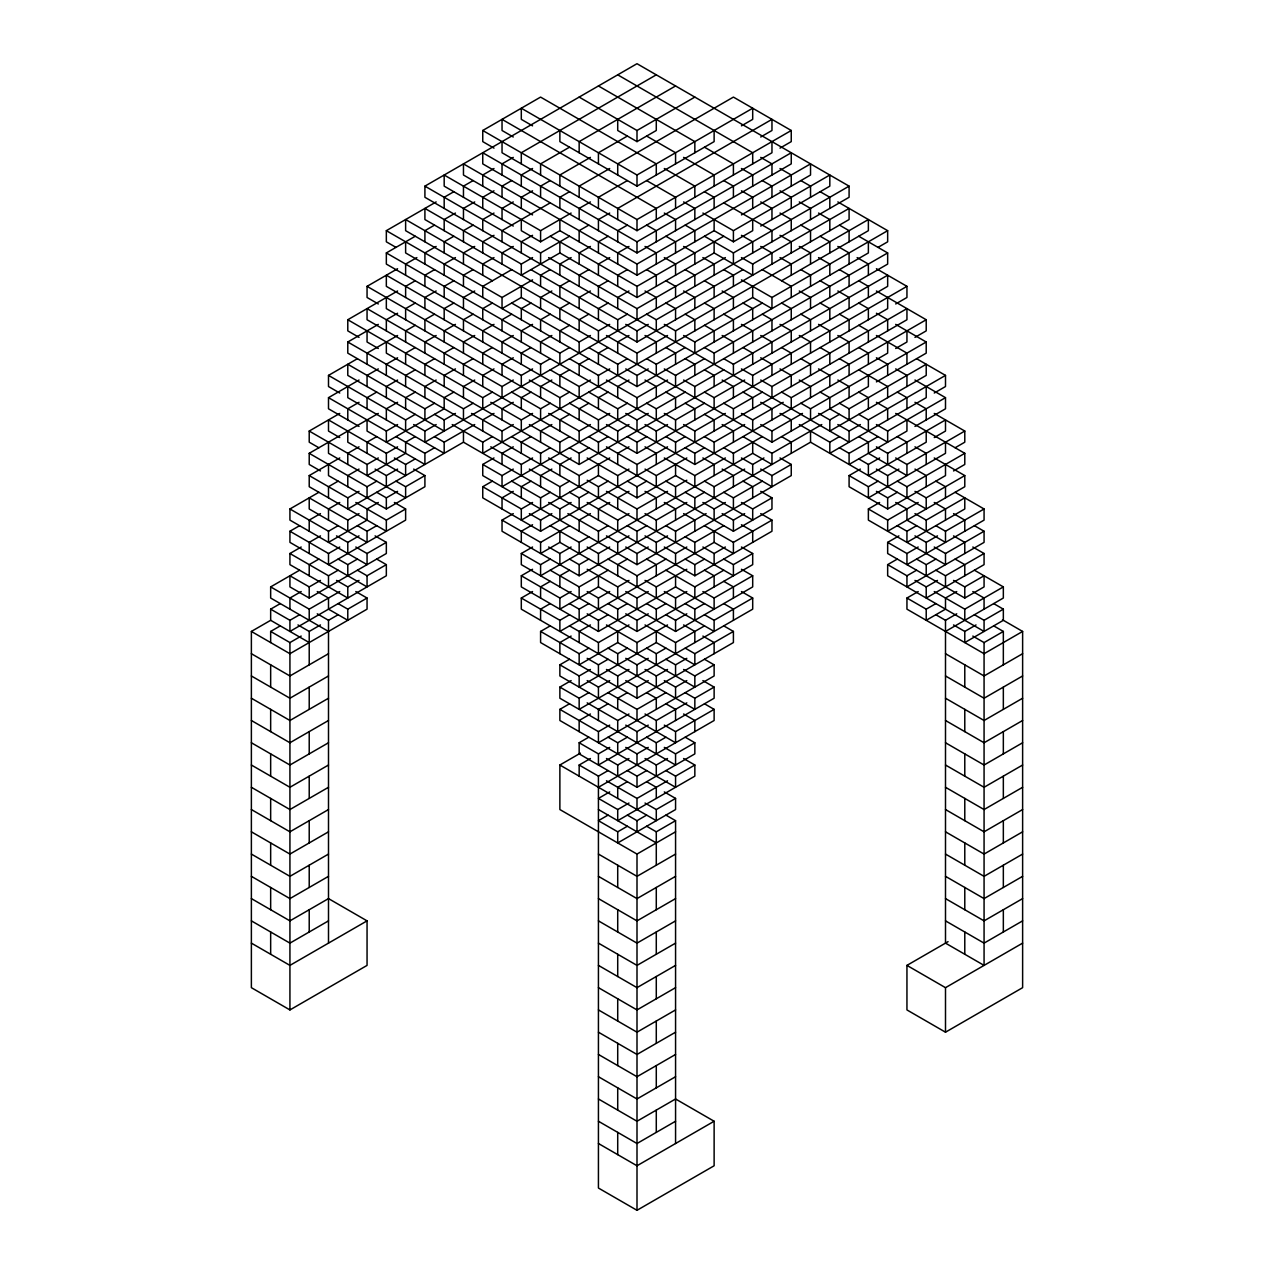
<?xml version="1.0" encoding="UTF-8"?>
<svg xmlns="http://www.w3.org/2000/svg" width="1274" height="1274" viewBox="0 0 1274 1274"><rect width="100%" height="100%" fill="white"/><g stroke="black" fill="none" stroke-linecap="round" stroke-linejoin="round"><path stroke-width="1.5" d="M493.993 148.118L482.75 141.621L482.75 130.489L540.59 97.095L656.285 163.884L656.285 175.016M860.348 424.561L849.089 431.058L849.089 442.189L424.911 197.279L424.911 186.147L637 63.7L849.089 186.147L849.089 197.279L424.911 442.189L424.911 431.058L436.154 424.561M395.991 247.379L386.341 241.821L386.341 230.674L436.154 201.929M453.831 191.721L444.18 197.279L444.18 208.41M473.116 180.59L463.465 186.147L463.465 197.279M493.993 168.518L482.75 175.016L482.75 186.147M513.279 157.387L502.036 163.884L502.036 175.016M656.285 74.832L521.305 152.753L521.305 163.884M493.993 457.955L482.75 464.453L482.75 475.584L637 564.637L791.25 475.584L791.25 464.453L771.964 475.584L771.964 486.716L386.341 264.084L386.341 252.937L415.26 236.247M434.545 225.116L424.911 230.674L424.911 241.805M455.439 213.061L444.18 219.542L444.18 230.674M474.708 201.929L463.465 208.41L463.465 219.542M493.993 190.797L482.75 197.279L482.75 208.41M511.67 180.59L502.036 186.147L502.036 197.279M532.564 168.518L521.305 175.016L521.305 186.147M569.51 147.195L540.59 163.884L540.59 175.016M675.57 85.963L579.16 141.621L579.16 152.753M378.314 303.96L367.055 297.479L367.055 286.347L397.584 268.718M416.869 257.587L405.626 264.068L405.626 275.216M436.154 246.455L424.911 252.937L424.911 264.068M453.831 236.247L444.18 241.805L444.18 252.937M473.116 225.116L463.465 230.674L463.465 241.805M493.993 213.061L482.75 219.542L482.75 230.674M513.279 201.929L502.036 208.41L502.036 219.542M532.564 190.797L521.305 197.279L521.305 208.41M550.241 180.59L540.59 186.147L540.59 197.279M590.403 157.387L559.875 175.016L559.875 186.147M627.365 136.063L598.43 152.753L598.43 163.884M579.16 97.095L637 130.489L694.84 97.095M617.715 119.358L617.715 130.489L637 141.621L656.285 130.489L656.285 119.358M359.029 337.371L347.786 330.874L347.786 319.742L397.584 290.982M415.26 280.774L405.626 286.347L405.626 297.479M434.545 269.642L424.911 275.216L424.911 286.347M455.439 257.587L444.18 264.068L444.18 275.2M474.708 246.455L463.465 252.937L463.465 264.068M493.993 235.324L482.75 241.805L482.75 252.937M550.241 202.853L502.036 230.674L502.036 241.805M569.51 191.721L559.875 197.279L559.875 208.41M609.689 168.518L579.16 186.147L579.16 197.279M532.564 547.008L521.305 553.505L521.305 564.637L637 631.426L752.695 564.637L752.695 553.505L733.41 564.637L733.41 575.768L347.786 353.137L347.786 342.005L378.314 324.376M397.584 313.245L386.341 319.742L386.341 330.874M415.26 303.037L405.626 308.611L405.626 319.742M436.154 290.982L424.911 297.479L424.911 308.611M453.831 280.774L444.18 286.347L444.18 297.479M473.116 269.642L463.465 275.2L463.465 286.347M493.993 257.587L482.75 264.068L482.75 275.2M513.279 246.455L502.036 252.937L502.036 264.068M532.564 235.324L521.305 241.805L521.305 252.937M513.279 226.039L444.18 186.147L444.18 175.016L540.59 230.674L571.118 213.061M590.403 201.929L579.16 208.41L579.16 219.542M627.365 180.59L598.43 197.279L598.43 208.41M532.564 125.855L521.305 119.358L521.305 108.226L637 175.016L752.695 108.226L752.695 119.358L741.436 125.855M521.305 219.542L521.305 230.674L540.59 241.805L559.875 230.674L637 275.2L714.125 230.674L733.41 241.805L752.695 230.674L752.695 219.542M559.875 130.489L559.875 141.621L637 186.147L714.125 141.621L714.125 130.489M339.744 393.029L328.501 386.532L328.501 375.4L357.421 358.695M397.584 335.508L367.055 353.137L367.055 364.268M415.26 325.3L405.626 330.874L405.626 342.005M434.545 314.168L424.911 319.742L424.911 330.874M453.831 303.037L444.18 308.611L444.18 319.742M474.708 290.982L463.465 297.479L463.465 308.611M511.67 269.642L482.75 286.347L482.75 297.479M741.436 257.587L752.695 264.068L849.089 208.41L849.089 219.542L637 342.005L424.911 219.542L424.911 208.41L521.305 264.068L532.564 257.587M424.911 186.147L540.59 252.937L569.51 236.247M588.795 225.116L579.16 230.674L579.16 241.805M609.689 213.061L598.43 219.542L598.43 230.674M752.695 264.068L752.695 275.2L714.125 252.937L637 297.463L559.875 252.937L521.305 275.2L521.305 264.068M760.721 136.987L771.964 130.489L771.964 119.358L617.715 208.41L617.715 219.542M359.029 426.424L328.501 408.795L328.501 397.663L359.029 380.034M378.314 368.903L367.055 375.4L367.055 386.532M397.584 357.771L386.341 364.268L386.341 375.4M415.26 347.563L405.626 353.137L405.626 364.268M436.154 335.508L424.911 342.005L424.911 353.137M455.439 324.376L444.18 330.874L444.18 342.005M473.116 314.168L463.465 319.742L463.465 330.874M492.385 303.037L482.75 308.611L482.75 319.742M386.341 230.674L502.036 297.479L532.564 279.85M550.241 269.642L540.59 275.2L540.59 286.332M571.118 257.587L559.875 264.068L559.875 275.2M590.403 246.455L579.16 252.937L579.16 264.068M608.08 236.247L598.43 241.805L598.43 252.937M627.365 225.116L617.715 230.674L617.715 241.805M482.75 130.489L637 219.542L791.25 130.489L791.25 141.621L780.007 148.118M868.374 375.4L868.374 386.532L771.964 442.189L521.305 297.479L502.036 308.611L502.036 297.479M502.036 141.621L502.036 152.753L637 230.674L771.964 152.753L771.964 141.621M318.866 447.763L309.216 442.189L309.216 431.058L339.744 413.429M359.029 402.297L347.786 408.795L347.786 419.926M376.706 392.089L367.055 397.663L367.055 408.795M397.584 380.034L386.341 386.532L386.341 397.663M415.26 369.826L405.626 375.4L405.626 386.532M434.545 358.695L424.911 364.268L424.911 375.4M453.831 347.563L444.18 353.137L444.18 364.268M474.708 335.508L463.465 342.005L463.465 353.137M493.993 324.376L482.75 330.874L482.75 342.005M511.67 314.168L502.036 319.742L502.036 330.874M530.955 303.037L521.305 308.611L521.305 319.742M551.849 290.982L540.59 297.479L540.59 308.611M569.51 280.774L559.875 286.332L559.875 297.479M588.795 269.642L579.16 275.2L579.16 286.332M609.689 257.587L598.43 264.068L598.43 275.2M628.974 246.455L617.715 252.937L617.715 264.068M637 241.805L791.25 152.753L791.25 163.884L637 252.937L482.75 163.884L482.75 152.753L637 241.805L637 252.937M320.459 470.95L309.216 464.453L309.216 453.321L378.314 413.429M397.584 402.297L386.341 408.795L386.341 419.926M415.26 392.089L405.626 397.663L405.626 408.795M436.154 380.034L424.911 386.532L424.911 397.663M455.439 368.903L444.18 375.4L444.18 386.532M473.116 358.695L463.465 364.268L463.465 375.4M492.385 347.563L482.75 353.137L482.75 364.268M513.279 335.508L502.036 342.005L502.036 353.137M532.564 324.376L521.305 330.874L521.305 342.005M550.241 314.168L540.59 319.742L540.59 330.874M569.51 303.037L559.875 308.611L559.875 319.742M590.403 290.982L579.16 297.479L579.16 308.611M608.08 280.774L598.43 286.332L598.43 297.479M627.365 269.642L617.715 275.2L617.715 286.332M532.564 214.908L463.465 175.016L463.465 163.884L637 264.068L810.535 163.884L810.535 175.016L741.436 214.908M355.812 502.482L386.341 520.111L386.341 531.242L309.216 486.716L309.216 475.584L339.744 457.955M359.029 446.824L347.786 453.321L347.786 464.453M376.706 436.616L367.055 442.189L367.055 453.321M328.501 397.663L386.341 431.058L397.584 424.561M328.501 375.4L405.626 419.926L415.26 414.353M455.439 413.429L444.18 419.926L444.18 431.058L347.786 375.4L347.786 364.268L424.911 408.795L434.545 403.221M453.831 392.089L444.18 397.663L444.18 408.795L386.341 442.189L386.341 431.058M474.708 380.034L463.465 386.532L463.465 397.663M493.993 368.903L482.75 375.4L482.75 386.532M513.279 357.771L502.036 364.268L502.036 375.4M530.955 347.563L521.305 353.137L521.305 364.268M551.849 335.508L540.59 342.005L540.59 353.137M569.51 325.3L559.875 330.874L559.875 342.005M588.795 314.168L579.16 319.742L579.16 330.874M608.08 303.037L598.43 308.611L598.43 319.742M628.974 290.982L617.715 297.463L617.715 308.611M550.241 236.247L637 286.332L723.759 236.247M702.882 213.061L733.41 230.674L829.82 175.016L829.82 186.147L760.721 226.039M320.459 580.418L309.216 586.9L289.931 575.768L289.931 586.9L309.216 598.032L386.341 553.505L386.341 542.374L367.055 553.505L367.055 564.637L289.931 520.111L289.931 508.979L318.866 492.29M338.136 481.158L328.501 486.716L328.501 497.847M359.029 469.087L347.786 475.584L347.786 486.716M309.216 431.058L367.055 464.453L378.314 457.955M339.744 437.555L328.501 431.058L328.501 419.926L386.341 453.321L397.584 446.824M415.26 436.616L405.626 442.189L405.626 453.321L367.055 475.584L367.055 464.453M347.786 342.005L463.465 408.795L473.116 403.221M347.786 319.742L482.75 397.663L492.385 392.089M760.721 491.35L771.964 497.847L771.964 508.979L733.41 531.242L367.055 319.742L367.055 308.611L502.036 386.532L513.279 380.034M367.055 286.347L521.305 375.4L532.564 368.903M887.659 342.005L887.659 353.137L694.84 464.453L386.341 286.347L386.341 275.216L540.59 364.268L550.241 358.695M386.341 252.937L559.875 353.137L569.51 347.563M511.67 303.037L579.16 342.005L590.403 335.508M492.385 280.774L405.626 230.674L405.626 219.542L598.43 330.874L609.689 324.376M530.955 269.642L617.715 319.742L627.365 314.168M548.632 257.587L637 308.611L725.368 257.587M704.49 236.247L733.41 252.937L849.089 186.147M251.376 898.6L289.931 920.863L328.501 898.6L367.055 920.863L367.055 965.405L289.931 1009.932L251.376 987.669L251.376 631.442L270.661 620.311L270.661 609.163L289.931 620.295L289.931 631.442L386.341 575.768L386.341 564.637L367.055 575.768L367.055 586.9L289.931 542.374L289.931 531.242L299.581 525.684M320.459 513.613L309.216 520.111L309.216 531.242M339.744 502.482L328.501 508.979L328.501 520.111M309.216 475.584L347.786 497.847L359.029 491.35M309.216 453.321L367.055 486.716L376.706 481.158M375.097 469.087L386.341 475.584L397.584 469.087M394.383 457.955L405.626 464.453L415.26 458.879M395.991 436.616L424.911 453.321L434.545 447.747M347.786 386.532L347.786 397.663L444.18 453.321L444.18 442.189L474.708 424.561M493.993 413.429L482.75 419.926L482.75 431.058M513.279 402.297L502.036 408.795L502.036 419.926M530.955 392.089L521.305 397.663L521.305 408.795M551.849 380.034L540.59 386.532L540.59 397.663M569.51 369.826L559.875 375.4L559.875 386.532M588.795 358.695L579.16 364.268L579.16 375.4M608.08 347.563L598.43 353.137L598.43 364.268M628.974 335.508L617.715 342.005L617.715 353.137M625.757 324.376L637 330.874L648.243 324.376M646.635 314.168L656.285 319.742L743.045 269.642M463.465 431.058L463.465 442.189L347.786 508.979L347.786 497.847M359.029 580.418L347.786 586.9L347.786 598.032L289.931 564.637L289.931 553.505L301.19 547.024M320.459 535.892L309.216 542.374L309.216 553.505M289.931 508.979L328.501 531.242L338.136 525.684M376.706 525.684L367.055 531.242L367.055 542.374L309.216 508.979L309.216 497.847L347.786 520.111L359.029 513.613M378.314 502.482L367.055 508.979L367.055 520.111L328.501 542.374L328.501 531.242M376.706 492.29L386.341 497.847L397.584 491.35M395.991 481.158L405.626 486.716L424.911 475.584L424.911 486.716L386.341 508.979L328.501 475.584L328.501 464.453M452.222 424.561L482.75 442.189L492.385 436.616M471.507 413.429L502.036 431.058L513.279 424.561M490.777 402.297L521.305 419.926L532.564 413.429M511.67 392.089L540.59 408.795L550.241 403.221M529.347 380.034L559.875 397.663L569.51 392.089M550.241 369.826L579.16 386.532L590.403 380.034M569.51 358.695L598.43 375.4L609.689 368.903M588.795 347.563L617.715 364.268L627.365 358.695M606.472 335.508L637 353.137L667.528 335.508M664.311 324.376L675.57 330.874L868.374 219.542L868.374 230.674L781.615 280.774M741.436 279.85L771.964 297.479L771.964 308.611L752.695 297.479L482.75 453.321L482.75 442.189M328.501 631.442L270.661 598.032L270.661 586.9L299.581 570.211M318.866 559.079L309.216 564.637L309.216 575.768M289.931 531.242L328.501 553.505L339.744 547.024M336.527 535.876L347.786 542.374L359.029 535.876M386.341 520.111L405.626 508.979L405.626 520.111L328.501 564.637L328.501 553.505M513.279 446.824L502.036 453.321L502.036 464.453M530.955 436.616L521.305 442.189L521.305 453.321M551.849 424.561L540.59 431.058L540.59 442.189M569.51 414.353L559.875 419.926L559.875 431.058M588.795 403.221L579.16 408.795L579.16 419.926M608.08 392.089L598.43 397.663L598.43 408.795M628.974 380.034L617.715 386.532L617.715 397.663M625.757 368.903L637 375.4L648.243 368.903M646.635 358.695L656.285 364.268L685.205 347.563M683.597 335.508L694.84 342.005L762.33 303.037M771.964 297.479L887.659 230.674L887.659 241.821L878.009 247.379M405.626 241.805L405.626 252.937L637 386.532L868.374 252.937L868.374 241.805M270.661 609.163L280.296 603.605M301.19 591.55L289.931 598.032L289.931 609.163M289.931 553.505L328.501 575.768L338.136 570.211M338.136 559.079L347.786 564.637L357.421 559.079M760.721 380.034L771.964 386.532L906.945 308.611L906.945 319.742L540.59 531.242L482.75 497.847L482.75 486.716L492.385 481.158M482.75 464.453L502.036 475.584L513.279 469.087M490.777 446.824L521.305 464.453L532.564 457.955M511.67 436.616L540.59 453.321L550.241 447.747M529.347 424.561L559.875 442.189L569.51 436.616M548.632 413.429L579.16 431.058L590.403 424.561M569.51 403.221L598.43 419.926L609.689 413.429M588.795 392.089L617.715 408.795L627.365 403.221M606.472 380.034L637 397.663L667.528 380.034M664.311 368.903L675.57 375.4L704.49 358.695M704.49 347.563L714.125 353.137L887.659 252.937L887.659 264.084L502.036 486.716L502.036 475.584M270.661 642.574L270.661 631.442L280.296 625.868M289.931 620.295L299.581 614.737M270.661 586.9L309.216 609.163L339.744 591.55M513.279 491.35L502.036 497.847L502.036 508.979M530.955 481.142L521.305 486.716L521.305 497.847M551.849 469.087L540.59 475.584L540.59 486.716M571.118 457.955L559.875 464.453L559.875 475.584M569.51 447.747L579.16 453.321L588.795 447.747M588.795 436.616L598.43 442.189L608.08 436.616M606.472 424.561L617.715 431.058L628.974 424.561M625.757 413.429L637 419.926L648.243 413.429M646.635 403.221L656.285 408.795L685.205 392.089M683.597 380.034L694.84 386.532L723.759 369.826M723.759 358.695L733.41 364.268L887.659 275.216L887.659 286.347L579.16 464.453L386.341 353.137L386.341 342.005M270.661 631.442L289.931 642.574L301.19 636.076M297.973 624.945L309.216 631.442L320.459 624.945M317.258 613.813L328.501 620.295L338.136 614.737M338.136 603.605L347.786 609.163L367.055 598.032L367.055 609.163L289.931 653.705L251.376 631.442M810.535 431.058L810.535 442.189L579.16 575.768L502.036 531.242L502.036 520.111L513.279 513.613M482.75 486.716L521.305 508.979L532.564 502.482M511.67 481.142L540.59 497.847L550.241 492.29M529.347 469.087L559.875 486.716L569.51 481.142M548.632 457.955L579.16 475.584L609.689 457.955M628.974 446.824L617.715 453.321L617.715 464.453M627.365 436.616L637 442.189L646.635 436.616M645.026 424.561L656.285 431.058L667.528 424.561M664.311 413.429L675.57 419.926L704.49 403.221M704.49 392.089L714.125 397.663L744.653 380.034M741.436 368.903L752.695 375.4L906.945 286.347L906.945 297.479L895.686 303.96M771.964 497.847L752.695 508.979L752.695 520.111L675.57 475.584L637 497.847L598.43 475.584L521.305 520.111L521.305 508.979M386.341 297.479L386.341 308.611L637 453.321L887.659 308.611L887.659 297.479M532.564 524.745L521.305 531.242L521.305 542.374M529.347 513.613L540.59 520.111L551.849 513.613M548.632 502.482L559.875 508.979L571.118 502.482M569.51 492.29L579.16 497.847L588.795 492.29M587.187 480.218L598.43 486.716L608.08 481.142M587.187 457.955L617.715 475.584L628.974 469.087M606.472 446.824L637 464.453L667.528 446.824M665.92 436.616L675.57 442.189L685.205 436.616M683.597 424.561L694.84 431.058L725.368 413.429M723.759 403.221L733.41 408.795L762.33 392.089M328.501 653.705L289.931 675.968L251.376 653.705M502.036 520.111L540.59 542.374L569.51 525.684M590.403 513.613L579.16 520.111L579.16 531.242M609.689 502.482L598.43 508.979L598.43 520.111M628.974 491.35L617.715 497.847L617.715 508.979M627.365 481.142L637 486.716L646.635 481.142M645.026 469.087L656.285 475.584L686.813 457.955M685.205 447.747L694.84 453.321L704.49 447.747M704.49 436.616L714.125 442.189L744.653 424.561M741.436 413.429L752.695 419.926L783.223 402.297M781.615 392.089L791.25 397.663L926.214 319.742L926.214 330.874L914.971 337.371M328.501 675.968L289.931 698.232L251.376 675.968M704.49 614.737L714.125 620.295L714.125 631.426L559.875 542.374L540.59 553.505L540.59 542.374M895.686 348.487L906.945 342.005L906.945 330.874M521.305 575.768L559.875 598.032L559.875 609.163L598.43 586.9L675.57 631.426L752.695 586.9L752.695 575.768L714.125 598.032L714.125 609.163L675.57 586.9L598.43 631.426L521.305 586.9L521.305 575.768L532.564 569.271M521.305 553.505L540.59 564.637L550.241 559.079M548.632 547.008L559.875 553.505L571.118 547.008M550.241 525.684L579.16 542.374L588.795 536.816M567.901 513.613L598.43 531.242L608.08 525.684M587.187 502.482L617.715 520.111L628.974 513.613M606.472 491.35L637 508.979L667.528 491.35M665.92 481.142L675.57 486.716L686.813 480.218M664.311 457.955L694.84 475.584L725.368 457.955M723.759 447.747L733.41 453.321L762.33 436.616M760.721 424.561L771.964 431.058L802.493 413.429M800.884 403.221L810.535 408.795L926.214 342.005L926.214 353.137L876.416 381.897M328.501 698.232L289.931 720.495L251.376 698.232M743.045 436.616L771.964 453.321L771.964 464.453L752.695 453.321L540.59 575.768L540.59 564.637M685.205 737.184L694.84 742.758L694.84 753.889L637 787.284L579.16 753.889L579.16 742.758L598.43 753.889L598.43 765.021L714.125 698.232L714.125 687.1L694.84 698.232L694.84 709.363L521.305 609.163L521.305 598.032L532.564 591.55M550.241 581.342L540.59 586.9L540.59 598.032M569.51 570.211L559.875 575.768L559.875 586.9M569.51 559.079L579.16 564.637L588.795 559.079M587.187 547.008L598.43 553.505L609.689 547.008M606.472 535.876L617.715 542.374L628.974 535.876M627.365 525.684L637 531.242L646.635 525.684M645.026 513.613L656.285 520.111L686.813 502.482M685.205 492.29L694.84 497.847L704.49 492.29M704.49 481.142L714.125 486.716L744.653 469.087M741.436 457.955L752.695 464.453L763.938 457.955M771.964 453.321L821.778 424.561M818.561 413.429L829.82 419.926L839.455 414.353M839.455 403.221L849.089 408.795L926.214 364.268L926.214 375.4L829.82 431.058L829.82 419.926M328.501 720.495L289.931 742.758L251.376 720.495M550.241 603.605L540.59 609.163L540.59 620.295M559.875 598.032L571.118 591.55M550.241 570.211L579.16 586.9L608.08 570.211M627.365 559.079L617.715 564.637L617.715 575.768M625.757 547.008L637 553.505L648.243 547.008M645.026 535.876L656.285 542.374L667.528 535.876M665.92 525.684L675.57 531.242L706.099 513.613M702.882 502.482L714.125 508.979L725.368 502.482M723.759 492.29L733.41 497.847L762.33 481.142M926.214 386.532L926.214 397.663L829.82 453.321L829.82 442.189L839.455 436.616M858.74 414.353L868.374 419.926L945.499 375.4L945.499 386.532L934.256 393.029M328.501 742.758L289.931 765.021L251.376 742.758M723.759 625.868L733.41 631.426L733.41 642.558L637 698.232L540.59 642.558L540.59 631.426L550.241 625.868M521.305 598.032L559.875 620.295L569.51 614.737M569.51 603.605L579.16 609.163L588.795 603.605M587.187 591.55L598.43 598.032L609.689 591.55M587.187 569.271L617.715 586.9L628.974 580.418M608.08 559.079L637 575.768L665.92 559.079M664.311 547.008L675.57 553.505L686.813 547.008M685.205 536.816L694.84 542.374L723.759 525.684M722.151 513.613L733.41 520.111L744.653 513.613M839.455 447.747L849.089 453.321L878.009 436.616M876.416 424.561L887.659 431.058L945.499 397.663L945.499 408.795L914.971 426.424M328.501 765.021L289.931 787.284L251.376 765.021M463.465 442.189L694.84 575.768L771.964 531.242L771.964 520.111L733.41 542.374L733.41 553.505L714.125 542.374L559.875 631.426L559.875 620.295M571.118 636.076L559.875 642.558L559.875 653.689M590.403 624.945L579.16 631.426L579.16 642.558M587.187 613.813L598.43 620.295L608.08 614.737M608.08 603.605L617.715 609.163L627.365 603.605M625.757 591.55L637 598.032L648.243 591.55M645.026 580.403L656.285 586.9L686.813 569.271M685.205 559.079L694.84 564.637L704.49 559.079M702.882 547.008L714.125 553.505L725.368 547.008M945.499 464.453L945.499 475.584L887.659 508.979L849.089 486.716L849.089 475.584L860.348 469.087M858.74 458.879L868.374 464.453L879.617 457.955M876.416 446.824L887.659 453.321L945.499 419.926L945.499 431.058L934.256 437.555M328.501 787.284L289.931 809.547L251.376 787.284M598.43 787.284L714.125 720.495L714.125 709.363L675.57 731.626L675.57 742.758L559.875 675.968L559.875 664.821L569.51 659.263M540.59 631.426L579.16 653.689L588.795 648.132M569.51 625.868L598.43 642.558L628.974 624.945M625.757 613.813L637 620.295L648.243 613.813M646.635 603.605L656.285 609.163L665.92 603.605M664.311 591.55L675.57 598.032L686.813 591.55M665.92 570.211L694.84 586.9L723.759 570.211M849.089 475.584L868.374 486.716L878.009 481.158M876.416 469.087L887.659 475.584L898.903 469.087M895.686 457.955L906.945 464.453L964.784 431.058L964.784 442.189L955.134 447.763M328.501 809.547L289.931 831.811L251.376 809.547M609.689 791.918L598.43 798.416L617.715 809.547L617.715 820.679L694.84 776.153L694.84 765.021L675.57 776.153L675.57 787.284L559.875 720.495L559.875 709.363L598.43 731.626L598.43 742.758L714.125 675.968L714.125 664.821L694.84 675.968L694.84 687.1L617.715 642.558L579.16 664.821L579.16 653.689M694.84 742.758L675.57 753.889L675.57 765.021L559.875 698.232L559.875 687.1L571.118 680.603M559.875 664.821L579.16 675.968L590.403 669.471M587.187 658.339L598.43 664.821L608.08 659.263M608.08 648.132L617.715 653.689L627.365 648.132M606.472 624.945L637 642.558L667.528 624.945M665.92 614.737L675.57 620.295L686.813 613.813M685.205 603.605L694.84 609.163L704.49 603.605M934.256 547.024L945.499 553.505L945.499 564.637L868.374 520.111L868.374 508.979L879.617 502.482M876.416 491.35L887.659 497.847L897.294 492.29M897.294 481.158L906.945 486.716L964.784 453.321L964.784 464.453L953.541 470.95M328.501 831.811L289.931 854.074L251.376 831.811M733.41 631.426L694.84 653.689L694.84 664.821L656.285 642.558L579.16 687.1L579.16 675.968M559.875 709.363L569.51 703.789M559.875 687.1L579.16 698.232L588.795 692.658M587.187 680.603L598.43 687.1L609.689 680.603M606.472 669.471L617.715 675.968L628.974 669.471M625.757 658.339L637 664.821L648.243 658.339M646.635 648.132L656.285 653.689L665.92 648.132M645.026 624.945L675.57 642.558L704.49 625.868M714.125 620.295L752.695 598.032L752.695 609.163L579.16 709.363L579.16 698.232M868.374 508.979L887.659 520.111L918.188 502.482M914.971 491.35L926.214 497.847L964.784 475.584L964.784 486.716L887.659 531.242L887.659 520.111M328.501 854.074L289.931 876.337L251.376 854.074M590.403 713.997L579.16 720.495L579.16 731.626M608.08 703.789L598.43 709.363L598.43 720.495M627.365 692.658L617.715 698.232L617.715 709.363M625.757 680.603L637 687.1L648.243 680.603M645.026 669.471L656.285 675.968L667.528 669.471M665.92 659.263L675.57 664.821L686.813 658.339M953.541 580.418L964.784 586.9L984.069 575.768L984.069 586.9L964.784 598.032L887.659 553.505L887.659 542.374L898.903 535.892M897.294 525.684L906.945 531.242L916.579 525.684M914.971 513.613L926.214 520.111L964.784 497.847L964.784 508.979L906.945 542.374L906.945 531.242M328.501 876.337L289.931 898.6L251.376 876.337M579.16 742.758L588.795 737.184M598.43 731.626L609.689 725.129M587.187 702.866L617.715 720.495L628.974 713.997M608.08 692.658L637 709.363L665.92 692.658M664.311 680.603L675.57 687.1L686.813 680.603M953.541 624.945L964.784 631.442L964.784 642.574L1003.339 620.311L1003.339 609.163L984.069 620.295L984.069 631.442L887.659 575.768L887.659 564.637L897.294 559.079M887.659 542.374L906.945 553.505L918.188 547.024M914.971 535.876L926.214 542.374L937.473 535.876M935.864 525.684L945.499 531.242L984.069 508.979L984.069 520.111L906.945 564.637L906.945 553.505M675.57 831.811L637 854.074L559.875 809.547L559.875 765.021L580.434 753.141M579.16 776.153L579.16 765.021L590.403 758.524M598.43 753.889L609.689 747.392M608.08 737.184L617.715 742.758L627.365 737.184M625.757 725.129L637 731.626L648.243 725.129M645.026 713.997L656.285 720.495L686.813 702.866M887.659 564.637L906.945 575.768L916.579 570.211M916.579 559.079L926.214 564.637L935.864 559.079M945.499 553.505L984.069 531.242L984.069 542.374L906.945 586.9L906.945 575.768M328.501 920.863L289.931 943.126L251.376 920.863M579.16 765.021L598.43 776.153L608.08 770.579M606.472 758.524L617.715 765.021L628.974 758.524M625.757 747.392L637 753.889L648.243 747.392M646.635 737.184L656.285 742.758L665.92 737.184M948.063 941.645L906.945 965.389L906.945 1009.932L945.499 1032.195L1022.624 987.669L1022.624 631.442L984.069 653.705L906.945 609.163L906.945 598.032L918.188 591.55M914.971 580.418L926.214 586.9L937.473 580.418M935.864 570.211L945.499 575.768L984.069 553.505L984.069 564.637L926.214 598.032L926.214 586.9M367.055 920.863L289.931 965.389L251.376 943.126M627.365 781.71L617.715 787.284L617.715 798.416M627.365 770.579L637 776.153L646.635 770.579M645.026 758.524L656.285 765.021L667.528 758.524M906.945 598.032L926.214 609.163L935.864 603.605M956.742 591.55L945.499 598.032L945.499 609.163L926.214 620.295L926.214 609.163M608.08 815.105L598.43 820.679L617.715 831.811L627.365 826.237M617.715 809.547L628.974 803.05M606.472 780.787L637 798.416L667.528 780.787M935.864 614.737L945.499 620.295L956.742 613.813M934.256 591.55L964.784 609.163L1003.339 586.9L1003.339 598.032L945.499 631.442M627.365 815.105L637 820.679L646.635 815.105M645.026 803.05L656.285 809.547L675.57 798.416L675.57 809.547L617.715 842.942L617.715 831.811M964.784 631.442L976.027 624.945M646.635 826.237L656.285 831.811L675.57 820.679L675.57 1143.511M972.81 636.076L984.069 642.574L1003.339 631.442L1003.339 664.837M675.57 854.074L637 876.337L598.43 854.074M1022.624 653.705L984.069 675.968L945.499 653.705M675.57 876.337L637 898.6L598.43 876.337M1022.624 675.968L984.069 698.232L945.499 675.968M675.57 898.6L637 920.863L598.43 898.6M1022.624 698.232L984.069 720.495L945.499 698.232M675.57 920.863L637 943.126L598.43 920.863M1022.624 720.495L984.069 742.758L945.499 720.495M675.57 943.126L637 965.389L598.43 943.126M1022.624 742.758L984.069 765.021L945.499 742.758M675.57 965.389L637 987.653L598.43 965.389M1022.624 765.021L984.069 787.284L945.499 765.021M675.57 987.653L637 1009.916L598.43 987.653M1022.624 787.284L984.069 809.547L945.499 787.284M675.57 1009.916L637 1032.179L598.43 1009.916M1022.624 809.547L984.069 831.811L945.499 809.547M675.57 1032.195L637 1054.458L598.43 1032.195M1022.624 831.811L984.069 854.074L945.499 831.811M675.57 1054.458L637 1076.721L598.43 1054.458M1022.624 854.074L984.069 876.337L945.499 854.074M675.57 1076.721L637 1098.984L598.43 1076.721M1022.624 876.337L984.069 898.6L945.499 876.337M1022.624 898.6L984.069 920.863L945.499 898.6M675.57 1121.247L637 1143.511L598.43 1121.247M1022.624 920.863L984.069 943.126L945.499 920.863M598.43 776.153L598.43 1188.037L637 1210.3L714.125 1165.774L714.125 1121.247L637 1165.774L598.43 1143.511M906.945 965.389L945.499 987.669L1022.624 943.126M791.25 130.489L733.41 97.095L617.715 163.884L617.715 175.016M617.715 74.832L752.695 152.753L752.695 163.884M760.721 157.387L771.964 163.884L771.964 175.016M780.007 168.518L791.25 175.016L791.25 186.147M800.884 180.59L810.535 186.147L810.535 197.279M820.169 191.721L829.82 197.279L829.82 208.41M837.846 201.929L887.659 230.674M598.43 85.963L694.84 141.621L694.84 152.753M704.49 147.195L733.41 163.884L733.41 175.016M741.436 168.518L752.695 175.016L752.695 186.147M762.33 180.59L771.964 186.147L771.964 197.279M780.007 190.797L791.25 197.279L791.25 208.41M799.292 201.929L810.535 208.41L810.535 219.542M818.561 213.061L829.82 219.542L829.82 230.674M839.455 225.116L849.089 230.674L849.089 241.805M858.74 236.247L887.659 252.953M646.635 136.063L675.57 152.753L675.57 163.884M683.597 157.387L714.125 175.016L714.125 186.147M723.759 180.59L733.41 186.147L733.41 197.279M741.436 190.797L752.695 197.279L752.695 208.41M760.721 201.929L771.964 208.41L771.964 219.542M780.007 213.061L791.25 219.542L791.25 230.674M800.884 225.116L810.535 230.674L810.535 241.805M820.169 236.247L829.82 241.805L829.82 252.937M837.846 246.455L849.089 252.937L849.089 264.068M857.131 257.587L868.374 264.068L868.374 275.216M876.416 268.718L906.945 286.347M664.311 168.518L694.84 186.147L694.84 197.279M704.49 191.721L714.125 197.279L714.125 208.41M723.759 202.853L771.964 230.674L771.964 241.805M780.007 235.324L791.25 241.805L791.25 252.937M799.292 246.455L810.535 252.937L810.535 264.068M818.561 257.587L829.82 264.068L829.82 275.2M839.455 269.642L849.089 275.216L849.089 286.347M858.74 280.774L868.374 286.347L868.374 297.479M876.416 290.982L926.214 319.742M646.635 180.59L675.57 197.279L675.57 208.41M683.597 201.929L694.84 208.41L694.84 219.542M741.436 235.324L752.695 241.805L752.695 252.937M760.721 246.455L771.964 252.937L771.964 264.068M780.007 257.587L791.25 264.068L791.25 275.2M800.884 269.642L810.535 275.2L810.535 286.347M820.169 280.774L829.82 286.347L829.82 297.479M837.846 290.982L849.089 297.479L849.089 308.611M858.74 303.037L868.374 308.611L868.374 319.742M876.416 313.245L887.659 319.742L887.659 330.874M895.686 324.376L926.214 342.005M664.311 213.061L675.57 219.542L675.57 230.674M685.205 225.116L694.84 230.674L694.84 241.805M762.33 269.642L791.25 286.347L791.25 297.479M799.292 290.982L810.535 297.479L810.535 308.611M820.169 303.037L829.82 308.611L829.82 319.742M839.455 314.168L849.089 319.742L849.089 330.874M858.74 325.3L868.374 330.874L868.374 342.005M876.416 335.508L906.945 353.137L906.945 364.268M916.579 358.695L945.499 375.4M513.279 136.987L502.036 130.489L502.036 119.358L656.285 208.41L656.285 219.542M646.635 225.116L656.285 230.674L656.285 241.805M665.92 236.247L675.57 241.805L675.57 252.937M683.597 246.455L694.84 252.937L694.84 264.068M702.882 257.587L714.125 264.068L714.125 275.2M723.759 269.642L733.41 275.2L733.41 286.332M781.615 303.037L791.25 308.611L791.25 319.742M800.884 314.168L810.535 319.742L810.535 330.874M818.561 324.376L829.82 330.874L829.82 342.005M837.846 335.508L849.089 342.005L849.089 353.137M858.74 347.563L868.374 353.137L868.374 364.268M876.416 357.771L887.659 364.268L887.659 375.4M895.686 368.903L906.945 375.4L906.945 386.532M914.971 380.034L945.499 397.663M645.026 246.455L656.285 252.937L656.285 264.068M664.311 257.587L675.57 264.068L675.57 275.2M685.205 269.642L694.84 275.2L694.84 286.332M704.49 280.774L714.125 286.332L714.125 297.479M722.151 290.982L733.41 297.479L733.41 308.611M743.045 303.037L752.695 308.611L752.695 319.742M762.33 314.168L771.964 319.742L771.964 330.874M780.007 324.376L791.25 330.874L791.25 342.005M799.292 335.508L810.535 342.005L810.535 353.137M820.169 347.563L829.82 353.137L829.82 364.268M839.455 358.695L849.089 364.268L849.089 375.4M858.74 369.826L887.659 386.532L887.659 397.663M897.294 392.089L906.945 397.663L906.945 408.795M914.971 402.297L926.214 408.795L926.214 419.926M934.256 413.429L964.784 431.058M646.635 269.642L656.285 275.2L656.285 286.332M665.92 280.774L675.57 286.332L675.57 297.479M683.597 290.982L694.84 297.479L694.84 308.611M704.49 303.037L714.125 308.611L714.125 319.742M723.759 314.168L733.41 319.742L733.41 330.874M741.436 324.376L752.695 330.874L752.695 342.005M760.721 335.508L771.964 342.005L771.964 353.137M781.615 347.563L791.25 353.137L791.25 364.268M800.884 358.695L810.535 364.268L810.535 375.4M818.561 368.903L829.82 375.4L829.82 386.532M837.846 380.034L849.089 386.532L849.089 397.663M858.74 392.089L868.374 397.663L868.374 408.795M876.416 402.297L887.659 408.795L887.659 419.926M895.686 413.429L964.784 453.321M645.026 290.982L656.285 297.463L656.285 308.611M665.92 303.037L675.57 308.611L675.57 319.742M685.205 314.168L694.84 319.742L694.84 330.874M704.49 325.3L714.125 330.874L714.125 342.005M722.151 335.508L733.41 342.005L733.41 353.137M743.045 347.563L752.695 353.137L752.695 364.268M760.721 357.771L771.964 364.268L771.964 375.4M780.007 368.903L791.25 375.4L791.25 386.532M799.292 380.034L810.535 386.532L810.535 397.663M820.169 392.089L829.82 397.663L829.82 408.795L887.659 442.189L887.659 431.058M897.294 436.616L906.945 442.189L906.945 453.321M914.971 446.824L926.214 453.321L926.214 464.453M934.256 457.955L964.784 475.584M837.846 424.561L849.089 431.058M858.74 436.616L868.374 442.189L868.374 453.321L906.945 475.584L906.945 464.453M914.971 469.087L926.214 475.584L926.214 486.716M935.864 481.158L945.499 486.716L945.499 497.847M955.134 492.29L984.069 508.979M645.026 335.508L656.285 342.005L656.285 353.137M665.92 347.563L675.57 353.137L675.57 364.268M685.205 358.695L694.84 364.268L694.84 375.4M704.49 369.826L714.125 375.4L714.125 386.532M722.151 380.034L733.41 386.532L733.41 397.663M743.045 392.089L752.695 397.663L752.695 408.795M760.721 402.297L771.964 408.795L771.964 419.926M780.007 413.429L791.25 419.926L791.25 431.058M799.292 424.561L829.82 442.189M934.256 502.482L945.499 508.979L945.499 520.111M953.541 513.613L964.784 520.111L964.784 531.242M974.419 525.684L984.069 531.242M810.535 442.189L926.214 508.979L926.214 497.847M781.615 436.616L791.25 442.189L791.25 453.321M895.686 502.482L906.945 508.979L906.945 520.111L945.499 542.374L945.499 531.242M953.541 535.892L964.784 542.374L964.784 553.505M972.81 547.024L984.069 553.505M645.026 380.034L656.285 386.532L656.285 397.663M665.92 392.089L675.57 397.663L675.57 408.795M685.205 403.221L694.84 408.795L694.84 419.926M704.49 414.353L714.125 419.926L714.125 431.058M722.151 424.561L733.41 431.058L733.41 442.189M780.007 457.955L791.25 464.453M955.134 559.079L964.784 564.637L964.784 575.768M974.419 570.211L1003.339 586.9M760.721 469.087L771.964 475.584M972.81 591.55L984.069 598.032L984.069 609.163M993.704 603.605L1003.339 609.163M1002.511 619.817L1022.624 631.442M702.882 457.955L714.125 464.453L714.125 475.584M722.151 469.087L733.41 475.584L733.41 486.716M743.045 481.142L752.695 486.716L752.695 497.847M974.419 614.737L984.069 620.295M993.704 625.868L1003.339 631.442M645.026 446.824L656.285 453.321L656.285 464.453M741.436 502.482L752.695 508.979M760.721 513.613L771.964 520.111M741.436 524.745L752.695 531.242L752.695 542.374M645.026 491.35L656.285 497.847L656.285 508.979M664.311 502.482L675.57 508.979L675.57 520.111M683.597 513.613L694.84 520.111L694.84 531.242M704.49 525.684L733.41 542.374M741.436 547.008L752.695 553.505M378.314 348.487L367.055 342.005L367.055 330.874M723.759 559.079L733.41 564.637M741.436 569.271L752.695 575.768M434.545 414.353L444.18 419.926M704.49 570.211L714.125 575.768L714.125 586.9M723.759 581.342L733.41 586.9L733.41 598.032M741.436 591.55L752.695 598.032M413.652 424.561L424.911 431.058M434.545 436.616L444.18 442.189M646.635 559.079L656.285 564.637L656.285 575.768M702.882 591.55L714.125 598.032M723.759 603.605L733.41 609.163L733.41 620.295M413.652 469.087L424.911 475.584M683.597 624.945L694.84 631.426L694.84 642.558M702.882 636.076L714.125 642.558L714.125 653.689M685.205 648.132L694.84 653.689M704.49 659.263L714.125 664.837M394.383 502.482L405.626 508.979M683.597 669.471L694.84 675.968M702.882 680.603L714.125 687.1M685.205 692.658L694.84 698.232M704.49 703.789L714.125 709.363M357.421 525.684L367.055 531.242M375.097 535.892L386.341 542.374M646.635 692.658L656.285 698.232L656.285 709.363M665.92 703.789L675.57 709.363L675.57 720.495M683.597 713.997L694.84 720.495L694.84 731.626M355.812 547.024L367.055 553.505M376.706 559.079L386.341 564.637M664.311 725.129L675.57 731.626M357.421 570.211L367.055 575.768M664.311 747.392L675.57 753.889M683.597 758.524L694.84 765.021M336.527 580.418L347.786 586.9M355.812 591.55L367.055 598.032M665.92 770.579L675.57 776.153M317.258 591.55L328.501 598.032L328.501 609.163L347.786 620.295L347.786 609.163M646.635 781.71L656.285 787.284L656.285 798.416M664.311 791.918L675.57 798.416M665.92 815.105L675.57 820.679M559.875 765.021L656.285 820.679L656.285 809.547M270.661 620.311L309.216 642.574M598.43 809.547L656.285 842.942M714.125 1121.247L675.57 1098.984L637 1121.247L598.43 1098.984M1003.339 687.1L1003.339 709.363M1003.339 731.626L1003.339 753.889M1003.339 776.153L1003.339 798.416M1003.339 820.679L1003.339 842.942M1003.339 865.205L1003.339 887.468M1003.339 909.732L1003.339 931.995M984.069 642.574L984.069 965.389L945.499 943.126L945.499 620.295M964.784 586.9L964.784 598.032M964.784 609.163L964.784 620.295M964.784 664.837L964.784 687.1M964.784 709.363L964.784 731.626M964.784 753.889L964.784 776.153M964.784 798.416L964.784 820.679M964.784 842.942L964.784 865.205M964.784 887.468L964.784 909.732M964.784 931.995L964.784 954.258M945.499 442.189L945.499 453.321L868.374 497.847L868.374 486.716M945.499 575.768L945.499 586.9M945.499 987.669L945.499 1032.195M926.214 431.058L926.214 442.189L868.374 475.584L868.374 464.453M926.214 520.111L926.214 531.242M926.214 542.374L926.214 553.505M926.214 564.637L926.214 575.768M906.945 419.926L906.945 431.058L849.089 464.453L849.089 453.321M906.945 486.716L906.945 497.847M887.659 453.321L887.659 464.453M887.659 475.584L887.659 486.716M887.659 497.847L887.659 508.979M868.374 419.926L868.374 431.058M849.089 408.795L849.089 419.926M810.535 408.795L810.535 419.926M791.25 397.663L791.25 408.795M771.964 386.532L771.964 397.663M771.964 431.058L771.964 442.189M752.695 286.332L752.695 297.479M752.695 375.4L752.695 386.532M752.695 419.926L752.695 431.058M752.695 442.189L752.695 453.321M752.695 464.453L752.695 475.584M733.41 230.674L733.41 241.805M733.41 252.937L733.41 264.068M733.41 364.268L733.41 375.4M733.41 408.795L733.41 419.926M733.41 453.321L733.41 464.453M733.41 497.847L733.41 508.979M733.41 520.111L733.41 531.242M714.125 219.542L714.125 230.674M714.125 241.805L714.125 252.937M714.125 353.137L714.125 364.268M714.125 397.663L714.125 408.795M714.125 442.189L714.125 453.321M714.125 486.716L714.125 497.847M714.125 508.979L714.125 520.111M714.125 531.242L714.125 542.374M714.125 553.505L714.125 564.637M694.84 342.005L694.84 353.137M694.84 386.532L694.84 397.663M694.84 431.058L694.84 442.189M694.84 453.321L694.84 464.453M694.84 475.584L694.84 486.716M694.84 497.847L694.84 508.979M694.84 542.374L694.84 553.505M694.84 564.637L694.84 575.768M694.84 586.9L694.84 598.032M694.84 609.163L694.84 620.295M675.57 330.874L675.57 342.005M675.57 375.4L675.57 386.532M675.57 419.926L675.57 431.058M675.57 442.189L675.57 453.321M675.57 464.453L675.57 475.584M675.57 486.716L675.57 497.847M675.57 531.242L675.57 542.374M675.57 553.505L675.57 564.637M675.57 575.768L675.57 586.9M675.57 598.032L675.57 609.163M675.57 620.295L675.57 631.426M675.57 642.558L675.57 653.689M675.57 664.821L675.57 675.968M675.57 687.1L675.57 698.232M656.285 319.742L656.285 330.874M656.285 364.268L656.285 375.4M656.285 408.795L656.285 419.926M656.285 431.058L656.285 442.189M656.285 475.584L656.285 486.716M656.285 520.111L656.285 531.242M656.285 542.374L656.285 553.505M656.285 586.9L656.285 598.032M656.285 609.163L656.285 620.295M656.285 631.426L656.285 642.558M656.285 653.689L656.285 664.821M656.285 675.968L656.285 687.1M656.285 720.495L656.285 731.626M656.285 742.758L656.285 753.889M656.285 765.021L656.285 776.153M656.285 831.811L656.285 865.205M656.285 887.468L656.285 909.732M656.285 931.995L656.285 954.258M656.285 976.521L656.285 998.784M656.285 1021.047L656.285 1043.326M656.285 1065.59L656.285 1087.853M656.285 1110.116L656.285 1132.379M637 130.489L637 141.621M637 175.016L637 186.147M637 219.542L637 230.674M637 264.068L637 275.2M637 286.332L637 297.463M637 308.611L637 319.742M637 330.874L637 342.005M637 353.137L637 364.268M637 375.4L637 386.532M637 397.663L637 408.795M637 419.926L637 431.058M637 442.189L637 453.321M637 464.453L637 475.584M637 486.716L637 497.847M637 508.979L637 520.111M637 531.242L637 542.374M637 553.505L637 564.637M637 575.768L637 586.9M637 598.032L637 609.163M637 620.295L637 631.426M637 642.558L637 653.689M637 664.821L637 675.968M637 687.1L637 698.232M637 709.363L637 720.495M637 731.626L637 742.758M637 753.889L637 765.021M637 776.153L637 787.284M637 798.416L637 809.547M637 820.679L637 831.811M637 854.074L637 1210.3M617.715 319.742L617.715 330.874M617.715 364.268L617.715 375.4M617.715 408.795L617.715 419.926M617.715 431.058L617.715 442.189M617.715 475.584L617.715 486.716M617.715 520.111L617.715 531.242M617.715 542.374L617.715 553.505M617.715 586.9L617.715 598.032M617.715 609.163L617.715 620.295M617.715 631.426L617.715 642.558M617.715 653.689L617.715 664.821M617.715 675.968L617.715 687.1M617.715 720.495L617.715 731.626M617.715 742.758L617.715 753.889M617.715 765.021L617.715 776.153M617.715 865.205L617.715 887.468M617.715 909.732L617.715 931.995M617.715 954.258L617.715 976.521M617.715 998.784L617.715 1021.047M617.715 1043.326L617.715 1065.59M617.715 1087.853L617.715 1110.116M617.715 1132.379L617.715 1154.642M598.43 330.874L598.43 342.005M598.43 375.4L598.43 386.532M598.43 419.926L598.43 431.058M598.43 442.189L598.43 453.321M598.43 464.453L598.43 475.584M598.43 486.716L598.43 497.847M598.43 531.242L598.43 542.374M598.43 553.505L598.43 564.637M598.43 575.768L598.43 586.9M598.43 598.032L598.43 609.163M598.43 620.295L598.43 631.426M598.43 642.558L598.43 653.689M598.43 664.821L598.43 675.968M598.43 687.1L598.43 698.232M579.16 342.005L579.16 353.137M579.16 386.532L579.16 397.663M579.16 431.058L579.16 442.189M579.16 453.321L579.16 464.453M579.16 475.584L579.16 486.716M579.16 497.847L579.16 508.979M579.16 542.374L579.16 553.505M579.16 564.637L579.16 575.768M579.16 586.9L579.16 598.032M579.16 609.163L579.16 620.295M559.875 219.542L559.875 230.674M559.875 241.805L559.875 252.937M559.875 353.137L559.875 364.268M559.875 397.663L559.875 408.795M559.875 442.189L559.875 453.321M559.875 486.716L559.875 497.847M559.875 508.979L559.875 520.111M559.875 531.242L559.875 542.374M559.875 553.505L559.875 564.637M540.59 230.674L540.59 241.805M540.59 252.937L540.59 264.068M540.59 364.268L540.59 375.4M540.59 408.795L540.59 419.926M540.59 453.321L540.59 464.453M540.59 497.847L540.59 508.979M540.59 520.111L540.59 531.242M521.305 286.332L521.305 297.479M521.305 375.4L521.305 386.532M521.305 419.926L521.305 431.058M521.305 464.453L521.305 475.584M502.036 386.532L502.036 397.663M502.036 431.058L502.036 442.189M482.75 397.663L482.75 408.795M463.465 408.795L463.465 419.926M424.911 408.795L424.911 419.926M424.911 453.321L424.911 464.453L367.055 431.058L367.055 419.926M405.626 419.926L405.626 431.058M405.626 464.453L405.626 475.584L347.786 442.189L347.786 431.058M405.626 486.716L405.626 497.847L328.501 453.321L328.501 442.189M386.341 453.321L386.341 464.453M386.341 475.584L386.341 486.716M386.341 497.847L386.341 508.979M367.055 486.716L367.055 497.847M347.786 520.111L347.786 531.242M347.786 542.374L347.786 553.505M347.786 564.637L347.786 575.768M328.501 575.768L328.501 586.9M328.501 620.295L328.501 943.126M309.216 586.9L309.216 598.032M309.216 609.163L309.216 620.295M309.216 631.442L309.216 664.837M309.216 687.1L309.216 709.363M309.216 731.626L309.216 753.889M309.216 776.153L309.216 798.416M309.216 820.679L309.216 842.942M309.216 865.205L309.216 887.468M309.216 909.732L309.216 931.995M289.931 642.574L289.931 1009.932M270.661 664.837L270.661 687.1M270.661 709.363L270.661 731.626M270.661 753.889L270.661 776.153M270.661 798.416L270.661 820.679M270.661 842.942L270.661 865.205M270.661 887.468L270.661 909.732M270.661 931.995L270.661 954.258"/></g></svg>
